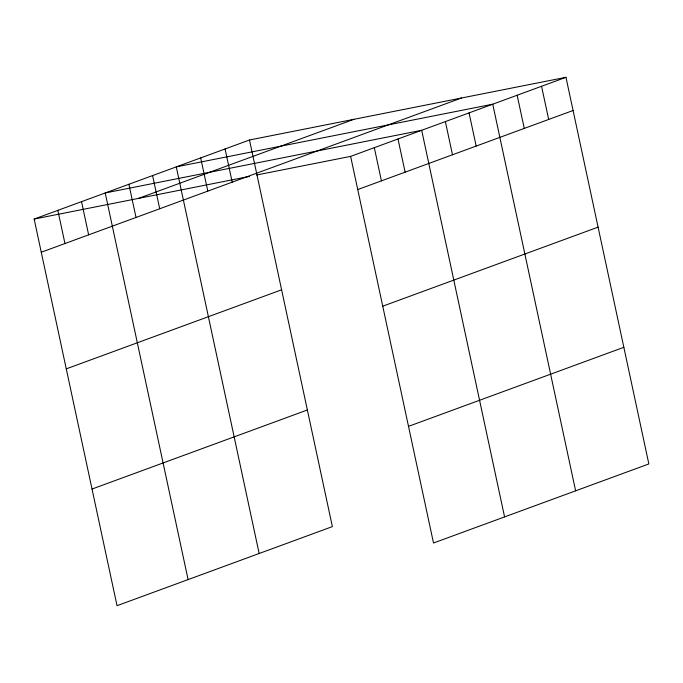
<?xml version="1.0" encoding="UTF-8"?>
<svg xmlns="http://www.w3.org/2000/svg" width="683" height="683" viewBox="0 0 683 683"><rect width="100%" height="100%" fill="white"/><g stroke="black" fill="none" stroke-linecap="round" stroke-linejoin="round"><path stroke-width="1.02" d="M249.491 139.998L332.373 526.619L117.032 605.684L34.15 219.055L249.491 139.998L565.968 77.316L648.85 463.945L433.509 543.002L350.627 156.381L565.968 77.316M138.589 198.369L353.922 119.312M41.262 252.232L461.529 98.002M357.738 189.558L573.08 110.492M66.268 368.871L281.609 289.814M382.745 306.189L598.086 227.132M92.034 489.045L307.367 409.988M408.502 426.363L623.844 347.305M34.15 219.055L249.321 176.445M256.629 174.993L350.627 156.381M541.559 86.28L548.671 119.457M517.151 95.236L524.271 128.413M575.632 490.829L492.75 104.2L176.274 166.874L259.156 553.503M469.059 112.891L476.171 146.068M445.376 121.591L452.488 154.768M504.575 516.911L421.684 130.291L105.216 192.965L188.098 579.594M398.001 138.982L405.113 172.159M374.31 147.682L381.421 180.858M225.083 148.954L232.194 182.13M200.682 157.918L207.794 191.095M152.591 175.574L159.702 208.75M128.899 184.265L136.011 217.442M81.525 201.664L88.636 234.841M57.842 210.355L64.953 243.532"/></g></svg>
